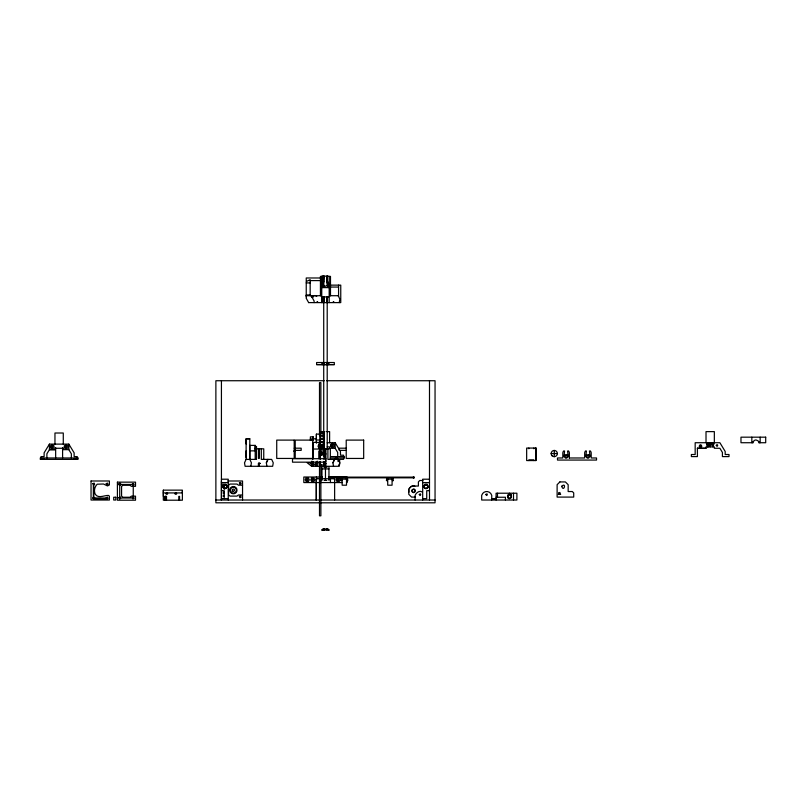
<?xml version="1.0" encoding="UTF-8"?>
<svg xmlns="http://www.w3.org/2000/svg" width="806" height="806" viewBox="0 0 806 806"><rect width="100%" height="100%" fill="white"/><g stroke="black" fill="none" stroke-linecap="round" stroke-linejoin="round"><path stroke-width="1.21" d="M63.281 444.116L63.281 433.013L54.959 433.013L54.959 444.116M93.808 498.894L93.808 484.89M107.349 498.894L107.349 498.007L92.922 498.007M119.933 498.894L119.933 497.121M119.933 484.89L119.933 483.106M163.336 496.385L163.336 490.139L182.378 490.139L182.378 492.919L163.336 492.919M221.428 480.991L221.428 500.022L221.428 380.734M246.112 457.536L246.112 457.022M246.112 456.287L246.112 455.763M246.112 450.856L246.112 455.168M246.112 443.995L246.112 443.481M246.112 443.109L246.112 438.807L249.81 438.807L249.81 459.39L251.412 462.825L250.807 466.291M249.81 459.39L249.81 445.386L255.19 445.386L255.19 450.856L249.81 450.856M261.315 448.821L261.315 459.39L271.652 459.39L273.254 462.825L272.66 466.291L245.105 466.291L244.51 462.825L246.112 459.39L255.19 459.39L255.19 445.386M256.449 449.234L256.449 446.464L256.449 459.39L255.19 459.39M263.743 459.39L263.753 448.821L255.24 448.821M313.151 439.341L313.151 436.842L310.381 436.842L310.381 440.308L313.151 440.308M316.295 478.744L316.295 500.022L316.295 478.744L334.631 478.744L334.631 500.022M316.395 434.122L316.395 442.867L316.395 434.122L320.204 434.122M319.498 447.854L319.498 446.464M320.204 464.85L320.204 461.475L320.204 464.941L324.022 464.941L324.022 461.495L324.022 464.85M320.204 459.39L320.204 453.566M320.204 449.254L320.204 452.468L324.022 452.549M320.204 447.864L320.204 448.7L320.204 447.622L318.803 447.622L318.803 445.909M320.204 444.257L320.204 445.043L324.022 445.043L324.022 444.076M320.204 431.875L320.204 441.587L324.022 441.587L324.022 431.875L320.204 431.875L320.204 443.461L318.803 444.852L318.803 447.622L318.803 446.977M320.879 452.015L320.879 449.234M320.879 447.854L320.879 446.464M324.022 459.39L324.022 431.875M325.745 462.17L325.745 458.695L292.507 458.695L292.507 462.17L325.745 462.17L325.745 458.695M329.614 442.726L329.614 431.623L326.803 431.623M330.329 459.39L330.329 448.821L323.035 448.821M697.412 448.267L697.412 456.589L691.357 456.589L691.357 454.513L695.165 454.513L695.175 442.726L719.889 442.726L725.188 451.461L725.188 454.513L729.007 454.513L728.997 456.599L722.418 456.599L722.418 452.438L719.889 448.277L714.338 448.267L714.338 446.887L706.016 446.887L706.016 448.267L697.412 448.267L706.016 448.267M699.759 448.267L699.759 446.192M700.535 448.267L700.464 446.192M701.27 448.267L701.27 446.192L701.966 446.192M706.016 442.726L706.016 431.623L714.348 431.623L714.338 442.726M706.711 442.726L706.711 444.801L713.642 444.801L713.642 442.726M706.832 444.801L706.832 442.726M707.174 444.801L707.174 442.726M707.406 446.887L707.406 444.801M707.728 444.801L707.728 442.726M708.212 446.887L708.222 444.801M708.444 444.801L708.444 442.726M709.28 444.801L709.28 442.726M710.177 446.887L710.177 442.726M711.073 444.801L711.073 442.726M711.91 444.801L711.91 442.726M712.635 444.801L712.635 442.726M712.947 446.887L712.947 444.801M713.179 444.801L713.179 442.726M713.532 444.801L713.532 442.726M306.24 296.437L306.24 295.59M226.869 486.129C227.806 489.02 222.184 489.454 223.091 486.078M322.188 284.125L323.146 281.808L323.931 281.979M424.087 486.068C423.14 489.232 428.701 489.323 427.865 486.129M752.351 442.726L752.472 441.779M316.023 466.291L316.446 463.259M315.579 466.291L315.64 463.762M223 486.633L223.101 487.247C222.416 483.862 227.221 484.174 228.239 486.683L226.123 485.051M427.926 486.633L427.835 487.247L427.553 485.484L426.565 484.769M507.669 497.221L508.495 498.189A1.965 1.965 0 0 0 511.437 496.486C506.309 489.504 507.145 503.105 511.347 497.101M226.839 487.247L226.557 485.484M317.393 466.291L317.997 462.825L317.191 461.113M339.235 302.613L339.84 299.147L338.238 295.711L330.168 295.711M313.06 466.291L312.647 463.359L313.937 464.709A1.955 1.955 0 0 0 315.801 464.357L316.234 461.868M306.24 298.301L308.658 302.613M323.921 530.036L324.324 528.998L323.569 530.036L323.589 528.998M333.946 478.744L334.631 477.011M223.161 485.907L224.239 484.829M226.778 487.358L225.7 488.446M318.43 445.547L318.43 446.927M424.147 485.917L425.236 484.829M427.764 487.368L426.696 488.446M507.599 495.922L507.609 497.101M507.669 495.761L508.747 494.683M511.286 497.211L510.208 498.299M311.892 297.424L312.698 295.711L320.768 295.711M266.353 462.825L267.955 459.39L266.353 462.825L266.947 466.291M325.03 463.46L325.03 466.291L311.69 466.291L311.086 462.825L311.892 461.113M332.938 462.825L334.54 459.39L332.938 462.825L333.533 466.291M311.993 297.202C311.801 294.946 316.496 295.349 316.728 296.427M312.819 461.898L312.819 461.898A1.955 1.955 0 0 0 313.504 464.498M77.255 457.979L77.255 456.599L74.132 456.599L74.132 452.841L68.832 444.116L49.418 444.116L44.118 452.841L44.118 456.599L40.995 456.599L40.995 457.979M323.639 530.036L324.324 528.998M327.216 285.364L325.463 286.311L323.72 285.364M320.204 448.146L321.846 447.189A1.904 1.904 0 0 0 320.194 444.328A1.904 1.904 0 0 0 318.531 447.189L320.194 448.146M94.181 498.894L94.695 497.645L93.446 497.121L92.922 498.38L93.446 498.894L107.49 498.894L108.014 498.38L107.49 497.121L106.241 497.645L106.755 498.894M341.291 477.827L340.837 480.648L341.704 480.648L342.147 479.127M386.86 477.827L386.406 480.648L387.273 480.648L387.716 479.127M425.236 488.446L424.571 488.023A1.965 1.965 0 0 1 425.457 484.738L425.961 484.668L424.369 485.484L424.097 487.247M326.994 281.979L327.649 281.637M320.204 443.461L318.803 444.852L318.803 444.156L319.508 444.156L319.498 447.985M306.522 281.425L310.169 279.652L310.169 295.711M322.027 530.036L323.196 528.998L327.74 528.998L329.11 530.036L321.816 530.036L323.196 528.998M423.392 486.139L424.802 485.051M166.58 492.859C164.192 494.803 169.421 494.803 167.033 492.859M175.597 492.859C173.209 494.803 178.438 494.803 176.051 492.859M508.868 494.622L510.077 494.622M225.569 488.507L224.36 488.507M426.565 488.507L425.356 488.507M509.432 498.451L508.868 498.36L510.077 498.36M322.954 276.398L320.435 276.398L320.435 295.711M327.971 276.398L330.49 276.398L330.49 295.711M320.435 277.979L306.24 277.979L306.24 297.817M309.786 280.599L320.435 280.599M306.24 282.906L310.169 282.916M329.825 285.133L340.757 285.133L340.757 302.613L308.607 302.613M329.825 287.057L338.57 287.057M306.24 294.966L310.169 294.956M306.25 295.711L311.166 295.711L311.882 296.981M328.737 296.93L322.188 296.93L322.188 302.613M312.093 296.981L313.463 296.981M333.724 302.391L333.372 301.696M316.617 364.604L334.309 364.604L334.309 362.529L316.617 362.529L316.617 364.604L334.309 364.614M324.214 380.734L215.877 380.734L215.877 502.803L435.049 502.803L435.049 380.734L326.722 380.734M321.292 431.623L324.858 431.623M320.204 433.255L324.022 433.255M320.204 436.036L324.022 436.036M316.395 438.807L312.698 438.807L312.698 459.39M310.381 438.917L313.151 438.917M312.698 440.106L295.228 440.106L295.228 458.443L312.698 458.443M316.395 440.005L320.204 440.005L320.204 442.423M327.236 442.726L335.165 442.726L340.464 451.461L340.464 455.209L343.588 455.209L343.588 456.599M320.204 444.711L324.022 444.711M324.022 445.033L320.204 445.033L320.204 444.076M320.204 445.789L324.022 445.789M699.064 446.192L700.535 446.192M320.204 446.574L324.022 446.574M327.196 446.887L329.614 446.887L329.614 448.277L335.165 448.277L337.694 452.438L337.694 456.599M294.2 448.186L301.172 448.186L301.172 450.363L294.2 450.363M346.217 448.186L339.235 448.186L339.235 450.363L346.217 450.363M313.272 449.033L321.594 449.033M54.959 449.657L49.418 449.657L46.889 453.818L46.889 457.979M71.361 457.979L71.361 453.818L68.832 449.657L63.281 449.657L63.281 448.277L54.959 448.277L54.959 449.657L49.418 449.657L49.418 444.116M293.847 451.289L295.238 451.289M320.204 453.365L324.022 453.365M551.133 453.556L557.379 453.556M320.204 454.141L324.022 454.141M320.204 454.433L324.022 454.433M320.204 454.534L324.022 454.534L324.022 455.319M320.204 454.816L324.022 454.816M330.48 456.599L344.283 456.599L344.283 457.979L330.208 458.05M565.218 457.526L566.961 457.526M587.06 457.526L588.803 457.526M569.147 457.979L584.662 457.979L584.662 453.194A3.274 3.274 0 0 1 585.619 450.876L586.405 451.038L585.841 456.659M335.508 458.503L337.251 458.503M255.734 459.39L256.449 459.39M316.496 462.594L317.886 462.594M311.086 462.825L307.257 462.825L311.69 466.291M259.985 463.279L258.535 463.238L259.23 463.238L259.32 466.291M260.419 463.46L258.363 463.46L258.444 466.291M323.921 463.46L326.037 463.46M312.859 464.85L313.01 463.762M323.931 467.279L326.994 467.279M321.967 468.911L328.959 468.911M322.41 477.011L303.812 477.011L303.812 482.562L342.167 482.562M328.526 477.011L347.124 477.011M319.952 477.132L322.471 477.132M328.757 477.132L414.274 477.132L414.274 477.827L328.757 477.827M319.952 477.827L322.471 477.827M346.509 479.127L346.953 480.648L347.829 480.648L347.366 477.827M392.079 479.127L392.522 480.648L393.399 480.648L392.935 477.827M221.428 479.207L228.239 479.207L228.239 500.022M342.147 479.147L346.509 479.147M387.716 479.147L392.079 479.147M429.497 479.207L422.687 479.207L422.687 500.022M324.153 480.386L326.773 480.386M422.908 480.497L419.785 480.497L418.395 481.887L418.395 486.048L411.564 486.048L408.783 488.829L408.783 494.32L411.564 497.09L415.281 497.09M227.866 480.991L242.546 480.991L242.546 500.022M221.428 482.613L228.239 482.613M422.687 482.613L429.497 482.613M119.046 484.003L120.819 484.003M221.428 484.225L225.972 484.225M424.953 484.225L427.23 484.225M242.546 485.172L238.415 485.172L236.974 484.063L230.022 484.063L228.592 485.172L228.592 494.995L230.022 496.103L236.974 496.103L238.415 494.995L242.546 494.995M223.161 485.494L224.199 485.494M223.161 486.542L224.199 486.542M221.428 490.683L224.199 490.683L224.199 498.642M429.497 490.683L426.727 490.683L426.727 498.642L422.687 498.642M223.161 492.234L224.199 492.234M223.161 493.272L224.199 493.272M558.306 494.31L560.674 494.31M223.161 495.358L224.199 495.358M223.161 496.395L224.199 496.395M496.083 497.252L505.422 497.252L505.422 500.022M221.428 498.642L228.239 498.642M491.741 498.642L496.083 498.642M496.083 498.813L491.972 498.642M215.877 500.022L435.049 500.022M249.81 438.807L246.112 438.807L246.112 459.39M224.965 484.668L225.569 484.769M510.198 494.672L511.286 495.771M508.737 498.289L508.495 498.189A1.965 1.965 0 0 1 508.495 494.783A1.965 1.965 0 0 1 511.437 496.486L511.347 495.881M426.686 484.829L427.764 485.907M225.69 484.829L226.778 485.917M224.229 488.446L223.161 487.368M422.334 492.023C419.533 490.068 416.208 492.728 415.1 495.358L415.1 500.022M327.568 281.637L328.626 283.279L328.737 287.621L322.188 287.621L322.188 275.964L328.737 276.398M327.74 528.998L328.898 530.036M511.206 494.914L509.432 493.212L511.064 495.337M326.601 528.998L327.004 530.036M327.004 282.584L327.558 286.745L327.216 275.964M311.166 295.711L314.108 300.991L314.108 302.613M311.459 296.225L311.821 296.88M338.238 295.711L338.57 296.427L338.57 285.133M338.238 459.39L339.84 462.825L339.235 466.291L325.896 466.291L325.896 463.46M424.158 487.358L424.571 488.023A1.965 1.965 0 0 0 427.865 487.146A1.965 1.965 0 0 0 425.457 484.738M316.295 477.011L316.99 478.744M323.367 284.568L323.931 275.964M759.504 441.779L759.635 442.726M324.022 439.683L324.022 440.62M320.204 462.17L320.204 462.886M318.803 444.156L318.803 445.879M760.149 437.174L760.149 442.726M751.827 437.174L751.827 442.726M590.032 456.659L589.468 451.038L590.254 450.876A3.274 3.274 0 0 1 591.201 453.194L591.211 457.979L596.531 457.979L596.531 460.065L557.49 460.065L557.49 457.979L562.81 457.979L562.81 453.194A3.274 3.274 0 0 1 563.777 450.876L564.563 451.038L563.999 456.659M589.68 456.659L589.478 454.735A2.186 2.186 0 0 1 586.385 454.735L586.184 456.659M569.368 457.979L569.368 453.194A3.274 3.274 0 0 0 568.401 450.876L567.615 451.038L568.19 456.659M567.837 456.659L567.636 454.735A2.186 2.186 0 0 1 564.543 454.735L564.341 456.659M554.256 450.433L554.256 456.67M535.829 448.065L535.829 460.558M533.814 448.065L533.814 448.761M533.814 460.558L533.814 459.863L528.837 459.863L528.837 460.558M528.837 448.065L528.837 448.761M513.493 493.212L513.493 500.022M497.473 493.212L497.473 497.252M496.083 500.022L496.083 493.212L516.898 493.212L516.898 500.022L481.686 500.022L481.686 495.358C483.247 490.25 490.189 490.25 491.741 495.358L491.741 500.022M429.497 380.734L429.497 500.022M423.956 485.242L423.956 487.61M413.931 477.132L413.931 477.827M413.579 477.132L413.579 477.827M413.236 477.132L413.236 477.827M392.079 477.827L392.079 485.202L387.716 485.202L387.716 477.827M347.124 480.336L347.124 482.562M346.509 477.827L346.509 485.202L342.147 485.202L342.147 477.827M343.83 457.294L343.83 457.979M343.588 458.05L343.588 459.37L339.658 459.37L339.658 462.846A3.274 3.274 0 0 1 338.691 465.163M338.48 461.395L338.48 459.37L327.901 459.39L327.901 448.821M338.127 459.37L338.127 461.606M337.251 458.05L337.251 459.349M335.508 458.05L335.508 459.349M335.165 442.726L335.165 448.277M333.634 301.525L333.634 302.391M333.462 301.525L333.462 302.391M330.44 478.744L330.44 482.562M330.329 285.133L330.329 295.711M329.18 276.398L329.18 302.613M328.959 467.279L328.959 480.386M328.757 362.529L328.757 364.604M328.556 362.529L328.556 364.604M327.427 275.964L327.427 281.637M327.427 296.93L327.427 302.613M327.216 296.93L327.307 302.613M327.206 301.807L327.206 449.133M326.994 275.964L326.994 282.574M326.994 296.93L326.994 302.613M327.014 362.529L327.014 364.604M325.463 467.279L325.463 480.386M324.022 441.9L324.022 448.257M324.022 455.44L324.022 456.639M323.931 296.93L323.931 302.613M323.921 362.529L323.921 364.604M323.72 432.762L323.72 296.93L323.619 302.613M323.619 281.637L323.619 275.964L323.72 286.745L323.367 281.949M323.498 275.964L323.498 281.637M323.498 296.93L323.498 302.613M323.468 528.998L323.468 530.036M322.37 362.529L322.37 364.604M322.168 362.529L322.168 364.604M322.118 431.875L322.118 436.036M321.967 467.279L321.967 480.386M321.755 276.398L321.755 302.613M321.685 477.132L321.685 477.827M320.879 432.903L320.879 382.659L319.498 382.659L319.498 435.421M320.879 444.217L320.879 448.66M320.879 450.826L320.879 455.521M320.879 464.316L320.879 515.82L319.498 515.82L319.498 461.798M320.597 285.133L320.597 295.711M320.617 478.744L320.617 482.562M320.204 449.577L320.204 458.695M318.823 458.695L318.823 451.169L323.135 447.854L323.135 442.423L313.272 442.423L313.272 458.695M317.554 301.696L317.211 302.391L317.292 301.525M317.473 301.525L317.473 302.391M313.151 436.842L313.151 439.018M224.199 484.517L224.199 489.323M182.378 490.925L182.378 500.204L163.336 500.204L163.336 490.139M179.567 500.204L179.567 496.385L178.831 496.385L178.831 500.204M166.499 500.204L166.499 496.385L164.726 496.385L164.726 500.204M165.986 496.385L165.986 500.204M165.633 496.385L165.633 500.204M165.25 496.385L165.25 500.204M93.365 484.809L93.365 498.007M77.497 458.674L77.497 459.37M75.693 458.674L75.693 459.37M73.89 458.674L73.89 459.37M68.832 444.116L68.832 449.657M62.596 447.582L62.596 457.979M55.654 447.582L55.654 457.979M44.36 458.674L44.36 459.37M42.557 458.674L42.557 459.37M40.753 458.674L40.753 459.37M321.544 447.582A1.904 1.904 0 0 1 318.844 447.582M316.365 462.12A1.955 1.955 0 0 1 316.375 463.571M315.418 463.924A1.743 1.743 0 0 1 314.723 464.145M313.997 464.065A1.743 1.743 0 0 1 313.665 463.924M312.214 465.163A3.274 3.274 0 0 1 311.7 464.478M311.368 463.692A3.274 3.274 0 0 1 311.257 462.846M316.345 462.261A1.743 1.743 0 0 1 316.345 463.168M315.902 463.944A1.743 1.743 0 0 1 315.539 464.226M313.161 463.591A1.743 1.743 0 0 1 313.161 461.848M408.954 492.103A4.806 4.806 0 0 1 408.954 489.615M409.428 488.456A4.806 4.806 0 0 1 411.191 486.693M412.35 486.209A4.806 4.806 0 0 1 414.838 486.209M91.038 480.991L91.038 500.022L109.384 500.022L109.384 496.133L108.467 495.428C104.327 495.196 98.342 498.924 95.239 494.249C93.657 490.904 94.614 486.774 97.194 484.205L103.48 484.003L107.49 485.927L109.384 484.96L109.384 480.991L91.038 480.991M92.922 483.63L93.446 484.89L94.695 484.366L94.181 483.106L92.922 483.63M106.241 483.63L106.755 484.89L108.014 484.366L107.49 483.106L106.241 483.63M117.404 482.149L117.404 500.204L135.509 500.204L135.509 496.153L131.388 496.153L129.947 497.252L123.006 497.252L121.565 496.153L121.565 486.33L123.006 485.222L129.947 485.222L131.388 486.33L135.519 486.33L135.519 482.149L117.404 482.149M118.825 497.645L119.338 498.894L120.598 498.38L120.074 497.121L118.825 497.645M118.804 484.053L119.328 485.313L120.578 484.789L120.064 483.54L118.804 484.053M132.355 497.645L132.879 498.894L134.139 498.38L133.615 497.121L132.355 497.645M132.355 484.104L132.879 485.363L134.139 484.839L133.615 483.58L132.355 484.104M239.382 496.486L239.906 497.735L241.155 497.221L240.641 495.962L239.382 496.486M239.382 482.945L239.906 484.205L241.155 483.681L240.641 482.421L239.382 482.945M319.146 446.464L319.146 447.854L319.146 446.464M323.307 446.464L323.307 452.015L323.307 446.464M51.352 446.665C52.41 449.97 53.921 444.328 51.352 446.665M65.226 446.665C66.283 449.97 67.795 444.328 65.226 446.665M306.441 479.56C307.499 482.875 309.01 477.223 306.441 479.56M311.982 479.56C313.05 482.875 314.562 477.223 311.982 479.56M321.272 438.585C322.34 441.9 323.851 436.248 321.272 438.585M331.558 445.275C332.616 448.589 334.127 442.937 331.558 445.275M337.271 479.56C338.329 482.875 339.84 477.223 337.271 479.56M411.926 490.411C414.042 497.01 417.055 485.746 411.926 490.411M419.291 494.441C420.359 497.755 421.87 492.103 419.291 494.441M485.877 494.441C486.935 497.755 488.456 492.103 485.877 494.441M558.709 493.05C559.767 496.355 561.278 490.713 558.709 493.05M561.681 486.28C563.797 492.889 566.82 481.625 561.681 486.28M699.759 445.275C700.817 448.579 702.328 442.937 699.759 445.275M716.282 445.275C717.34 448.579 718.851 442.937 716.272 445.275M306.24 477.988L305.192 479.782L306.24 481.585L308.315 481.585L309.353 479.782L308.315 477.988L306.24 477.988M311.781 477.988L310.743 479.782L311.781 481.585L313.866 481.585L314.904 479.782L313.866 477.988L311.781 477.988M337.059 477.988L336.021 479.782L337.059 481.585L339.145 481.585L340.182 479.782L339.145 477.988L337.059 477.988M559.888 481.928L557.117 484.698L557.117 497.09L573.711 497.09L573.711 492.919L572.32 491.539L568.159 491.539L568.159 484.698L565.389 481.928L559.888 481.928M52.188 444.801L50.385 445.849L50.385 447.924L52.188 448.962L53.992 447.924L53.992 445.849L52.188 444.801M66.062 444.801L64.258 445.849L64.258 447.924L66.062 448.962L67.865 447.924L67.865 445.849L66.062 444.801M332.394 443.421L330.591 444.459L330.591 446.544L332.394 447.582L334.198 446.544L334.198 444.459L332.394 443.421M765.7 437.174L740.976 437.174L740.976 442.726L753.217 442.726A2.771 2.771 0 0 1 755.988 439.955L757.952 440.771A2.771 2.771 0 0 1 758.758 442.726L765.7 442.726L765.7 437.174M294.2 440.106L276.73 440.106L276.73 458.443L294.2 458.443L294.2 440.106M363.677 440.106L346.217 440.106L346.217 458.443L363.677 458.443L363.677 440.106M535.99 448.065L526.661 448.065L526.661 460.558L535.99 460.558L535.99 448.065M259.32 449.254L258.444 449.254L258.444 453.627L259.32 453.627L259.32 449.254M325.896 449.254L325.03 449.254L325.03 453.627L325.896 453.627L325.896 449.254M259.32 454.06L258.444 454.06L258.444 458.433L259.32 458.433L259.32 454.06M325.896 454.06L325.03 454.06L325.03 458.433L325.896 458.433L325.896 454.06M566.961 455.158L565.218 455.158L565.218 457.979L566.961 457.979L566.961 455.158M588.803 455.158L587.06 455.158L587.06 457.979L588.803 457.979L588.803 455.158M77.95 457.979L40.3 457.979L40.3 459.37L77.95 459.37L77.95 457.979M133.252 484.466L119.711 484.466L119.711 498.007L133.252 498.007L133.252 484.466M115.792 497.252L113.717 497.252L113.717 500.022L115.792 500.022L115.792 497.252M552.05 455.763A3.123 3.123 0 0 0 557.268 454.362A3.123 3.123 0 0 0 553.45 450.534A3.123 3.123 0 0 0 552.05 455.763M412.732 492.355A1.733 1.733 0 0 0 415.322 490.854A1.733 1.733 0 0 0 412.732 489.363A1.733 1.733 0 0 0 412.732 492.355M231.554 493.312A3.637 3.637 0 0 0 237.014 490.159A3.637 3.637 0 0 0 231.554 487.005A3.637 3.637 0 0 0 231.554 493.312M232.823 491.106A1.088 1.088 0 0 0 234.465 490.159A1.088 1.088 0 0 0 232.823 489.212A1.088 1.088 0 0 0 232.823 491.106M231.292 492.244A2.942 2.942 0 0 0 236.218 490.925A2.942 2.942 0 0 0 232.612 487.318A2.942 2.942 0 0 0 231.292 492.244M223.987 488.335A1.965 1.965 0 0 0 226.929 486.633A1.965 1.965 0 0 0 223.987 484.93A1.965 1.965 0 0 0 223.987 488.335"/></g></svg>
